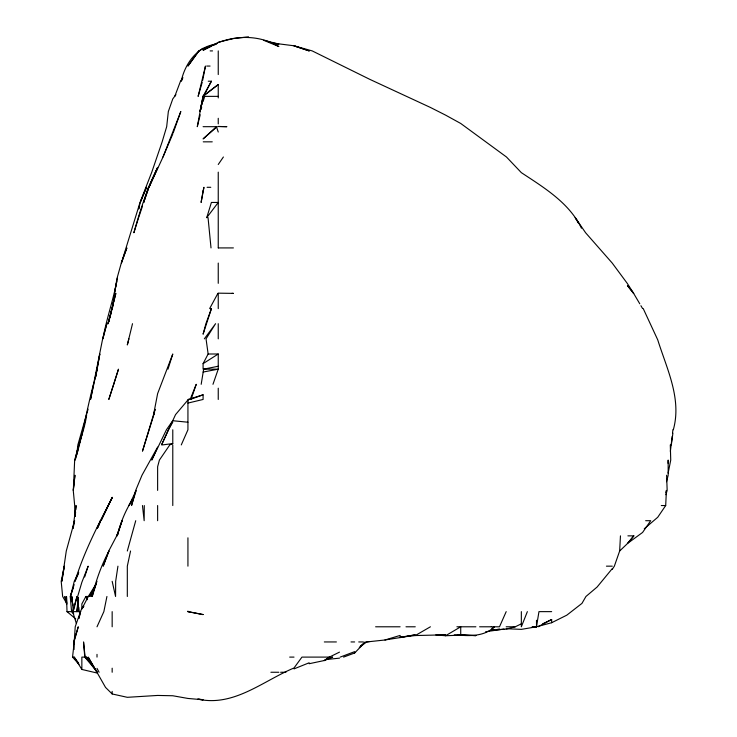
<?xml version="1.0" encoding="UTF-8"?>
<svg xmlns="http://www.w3.org/2000/svg" width="737" height="737" viewBox="0 0 737 737"><rect width="100%" height="100%" fill="white"/><g stroke="black" fill="none" stroke-linecap="round" stroke-linejoin="round"><path stroke-width="1.11" d="M144.286 505.545L144.157 520.7L142.471 505.545M668.081 463.333L668.173 460.081L668.173 475.236L666.543 481.731M644.285 528.761L657.736 517.263L665.695 505.545L666.414 490.391L665.889 492.556M612.272 569.342L614.354 566.163L619.651 551.009L620.462 535.854M187.935 403.084L188.202 399.463L203.09 394.802L203.09 399.463L187.935 403.084L187.935 429.772L181.274 444.927M75.238 516.37L75.579 512.04M75.745 509.875L76.086 505.545L72.945 528.282M78.223 597.56L76.86 611.636L77.818 605.141M670.357 451.422L672.218 436.267M672.559 433.024L672.89 429.772M76.749 454.674L77.855 444.927L86.487 414.618M78.988 664.341L72.539 657.1L74.253 641.945M671.324 444.927L672.89 433.199M201.321 109.251L201.643 106.985M201.966 104.718L202.288 102.452M202.611 100.186L203.09 96.777L199.93 111.527L203.09 97.855M95.193 378.901L99.817 354L95.81 376.561M78.131 602.977L78.454 600.812M117.938 566.163L115.672 581.318L115.562 596.482L112.162 581.318M202.675 80.315L205.476 66.063L198.124 96.372L202.214 82.295M201.183 384.309L203.67 369.154L218.244 366.243M673.323 429.772C681.974 398.754 666.792 368.822 657.736 339.849L643.198 308.536M112.586 307.449L114.898 293.381L112.162 308.536L108.109 323.69L115.838 293.381L108.053 323.69L111.527 311.622M536.499 626.597L538.968 611.636L551.654 611.636M77.625 451.422L78.748 444.927L81.853 434.25L74.658 460.081L73.331 490.391L74.944 475.236L73.258 490.391L74.686 505.545L74.842 516.37M202.951 96.372L197.286 126.681L200.206 114.769M73.156 528.282L74.612 520.7L66.275 551.009L61.834 581.318L64.359 566.163L61.189 581.318L62.645 596.482L66.699 603.41M116.75 281.47L114.465 293.381L117.045 278.227L121.283 263.072L126.865 247.918L121.375 263.072L140.021 202.454L151.785 172.145L162.149 141.836L166.682 126.681L168.34 111.527L172.78 98.896L175.931 94.686M97.008 369.357L90.522 399.463L102.655 338.845L106.856 323.69L102.894 338.845C106.57 318.366 113.756 298.734 117.376 278.227M668.155 473.071L670.734 460.081L670.302 444.927M106.929 596.482L103.853 611.636L97.008 626.791M86.671 414.618C84.635 430.251 77.975 444.641 75.156 460.081C82.756 435.171 86.717 409.44 93.488 384.309M79.016 618.131L80.361 611.636L81.853 608.569M130.55 551.009L127.317 566.163L127.317 596.482M79.089 618.131L80.48 611.636L75.22 626.791L74.087 644.11M140.223 202.454L138.713 208.949L139.56 205.697M132.503 323.69L127.317 344.953L128.911 338.845M73.893 609.471L76.989 596.482L72.65 611.636L76.372 623.539M127.317 551.009L135.728 520.7M112.162 309.429L112.411 308.536M74.317 640.858L78.269 626.791L73.617 641.945L74.069 649.518M84.663 576.988L88.154 566.163L81.853 582.304L77.652 596.482L78.859 611.636L78.712 607.306M665.907 494.72L667.169 490.391L666.607 475.236M86.809 413.54L88.081 409.21M206.765 217.608L211.39 202.454L218.244 202.454L206.765 217.608L208.037 217.608L211.012 247.918M135.875 491.478L131.536 505.545L135.691 490.391L141.992 475.236L157.626 447.083L151.758 460.081L166.433 429.772L172.78 420.661M138.289 218.686L133.876 232.763C140.076 210.395 147.326 188.239 157.626 167.4L148.994 187.299L163.015 156.99L180.814 111.527L173.186 132.964M73.184 587.813L70.466 596.482L73.23 605.141M203.09 101.54L204.72 96.372M95.303 586.735L92.226 596.482C95.884 580.673 101.328 565.316 109.002 551.009L103.198 566.163L108.744 551.009L118.307 532.823L116.722 535.854L122.112 520.7L117.22 535.854C120.361 523.169 125.216 510.87 132.328 499.861M167.999 369.154L172.78 354L157.626 393.604L153.582 414.618L155.138 409.33L142.471 451.164L154.577 412.453M148.607 188.377L143.632 202.454L148.505 187.299L157.626 168.082M143.632 202.454L148.515 187.299M74.161 584.57L70.245 596.482L71.572 611.636L73.774 613.967M138.63 217.608L142.471 206.12M191.04 399.463L196.245 384.309L190.155 399.463M212.975 384.309L218.244 369.154L218.244 354L208.138 354L203.09 363.636L203.09 369.154L218.244 369.154L203.09 372.056M211.464 308.536L203.09 334.193L205.909 323.69L211.464 308.536L209.677 308.536L217.894 293.381M98.15 527.084L100.435 520.7L97.441 528.143M140.592 201.45L146.516 187.299L142.877 196.189M174.77 96.372L180.491 81.217L182.969 77.744M97.008 581.318L91.121 596.482L96.169 584.238M527.36 611.636L521.345 626.791L521.345 611.636M163.015 156.99L172.78 134.014M140.767 201.394L142.471 197.175M78.583 573.239L75.008 581.318C83.88 552.031 98.15 524.808 112.162 497.742L101.024 520.7L112.162 497.291M506.19 611.636L499.493 626.791L491.284 626.791M172.78 422.144L168.377 429.772L161.56 444.927L175.544 414.618L187.935 399.988M136.216 490.391L128.984 505.545L132.374 499.861M78.73 572.225L74.262 581.318L70.466 596.482L72.466 601.53M97.008 528.328L100.472 521.667M95.948 584.238L89.61 596.482L95.423 585.51M81.853 608.9L88.302 596.482L96.427 583.455M203.458 96.372L211.399 81.217L208.249 81.217M88.799 596.482L85.87 596.482L81.853 603.935L81.853 608.292M218.244 96.372L203.09 96.372L211.399 81.217M182.444 79.32L181.219 81.217C184.904 63.861 197.166 46.247 216.079 44.275L203.09 48.891L217.24 43.4M218.244 164.489L223.394 156.99M198.889 50.908L187.935 66.063L198.916 50.908L203.09 48.237M82.507 608.016L83.815 606.238L81.853 608.799M204.342 338.845L215.572 323.69L206.038 338.845L208.138 354M233.399 247.918L218.281 247.918M612.272 568.614L597.117 587.021L585.943 596.482L581.963 603.382L566.808 615.165L551.654 622.719L537.577 626.496M627.906 535.854L633.848 535.854L627.427 543.602L619.651 551.009M633.848 535.854L627.427 543.501L642.581 532.455L650.707 520.7L645.667 520.7M343.58 657.1L354.644 653L365.34 641.945L360.402 646.008M203.09 96.372L218.244 84.534L218.244 97.938M203.09 96.013L218.244 84.534M491.901 628.707L494.509 626.791C484.854 636.261 470.142 636.307 457.474 634.926M359.278 647.372L366.694 641.945L384.954 639.992L400.108 635.423L400.108 637.588L384.954 639.974M203.09 363.636L218.244 354M400.108 637.588L415.263 634.833L400.108 637.284L415.263 635.552L430.417 626.791M538.028 626.791L551.654 619.513L551.654 622.719M274.533 43.566L278.862 44.054L263.708 40.305L278.862 46.532C255.453 32.345 225.421 35.717 203.09 50.309L211.178 46.413M197.682 699.072C233.795 707.225 262.906 680.924 294.017 667.98L301.958 657.1L329.384 657.1L339.49 652.125M494.278 629.776L491.035 630.227L506.19 629.112L515.246 626.791L521.345 623.834M542.561 623.88L551.654 619.513M172.78 429.772L172.78 443.563L169.768 444.927L159.404 460.081L157.626 466.724L157.626 490.391M294.017 668.892L309.172 662.784M340.218 657.1L354.644 651.637L354.644 653M191.27 399.076L203.09 394.802M326.417 659.071L332.673 657.1L324.326 660.518L309.172 663.724M218.244 42.249L233.399 38.554L248.553 36.85M536.499 620.278L536.499 626.791L521.345 629.37L506.19 628.707M504.025 629.039L485.619 631.747M497.53 629.315L499.695 629.002M369.799 641.512L366.694 641.945M162.462 444.927L172.78 443.563M325.413 659.624L339.49 658.141M415.263 635.552L445.572 634.806L445.572 635.745L460.726 635.128L475.881 635.616M532.169 626.874L536.499 626.791M210.146 50.908L212.542 50.908M206.692 66.063L210.063 66.063M203.09 126.681L217.111 126.681L203.09 138.925L216.457 126.681L218.244 132.024M203.246 141.836L212.256 141.836M207.079 187.299L210.782 187.299M231.915 293.381L233.399 293.381L218.244 293.169M188.202 399.463L190.201 399.463M661.292 505.545L665.695 505.545M606.431 566.163L612.272 566.163M66.699 603.889L66.505 596.482L67.012 611.636L80.858 611.636M187.935 611.636L203.09 614.575L187.935 611.636L187.935 611.13L188.193 611.636M375.621 626.791L400.108 626.791M405.995 626.791L415.263 626.791M456.903 626.791L475.881 626.791M479.612 626.791L491.035 626.791M506.19 626.791L515.246 626.791M324.326 641.945L336.394 641.945M351.015 641.945L354.644 641.945M358.726 641.945L363.378 641.945M72.539 657.1L74.179 657.1L78.656 663.199M86.579 658.694L85.096 657.1L83.548 641.945L84.783 657.1L97.008 671.619L86.487 657.1L81.853 657.1L81.853 669.445L97.008 673.001M289.678 657.1L294.017 657.1M270.894 672.255L278.862 672.255M280.613 672.255L285.938 672.255M532.169 627.178L536.499 627.215M218.244 126.506L226.895 126.681L218.244 126.46M436.912 634.594L445.572 634.806M460.726 635.147L475.881 635.543L454.232 634.879M457.474 634.907L460.726 635.128L460.726 626.791L445.572 635.745L435.825 634.907M271.29 42.903L294.017 45.777L312.212 50.908L369.799 79.347L430.417 107.455L445.572 115.119L460.726 123.466L506.466 156.99L521.345 172.651C543.989 187.594 569.332 202.887 581.447 228.212M172.78 420.726L187.935 422.218M198.76 699.063L203.09 699.772L187.935 698.446L172.78 695.756L157.626 695.442L127.317 697.313L112.162 693.959L105.529 687.409L97.008 672.402M67.012 611.636L75.745 618.905M88.818 661.089L91.047 663.475M633.673 293.381L627.427 285.578L633.627 293.381L639.78 303.801M85.87 596.482L87.178 598.26M86.487 657.1L97.008 672.255L88.173 657.1L96.916 672.255M633.627 293.381L627.427 283.607L612.226 263.072L585.611 232.763L575.201 217.608L578.582 223.394M74.179 657.1L81.853 669.445M640.904 305.698L642.581 308.536M97.008 668.376L99.099 672.255M66.699 602.424L64.856 596.482L66.699 604.524M72.558 599.725L71.811 596.482L73.378 611.636M86.837 596.482L87.344 599.725M78.362 597.56L78.481 600.812M218.244 50.908L218.244 74.548M218.244 118.298L218.244 123.917M218.244 172.145L218.244 247.918M218.244 263.072L218.244 283.321M218.244 293.381L218.244 308.61M218.244 323.69L218.244 338.845M218.244 388.196L218.244 399.463M187.935 537.817L187.935 566.163M172.78 444.927L172.78 505.545M157.626 505.545L157.626 520.7M112.162 611.636L112.162 626.791M112.162 668.192L112.162 672.255M112.162 691.38L112.162 693.959M97.008 654.364L97.008 657.1M203.09 190.938L201.1 202.454L203.965 187.299L203.09 190.892M113.682 384.309L108.818 399.463L118.5 369.154L113.682 384.309M329.384 657.1L324.326 660.582L329.384 657.1M309.172 50.908L294.017 45.851L309.172 50.908"/></g></svg>
